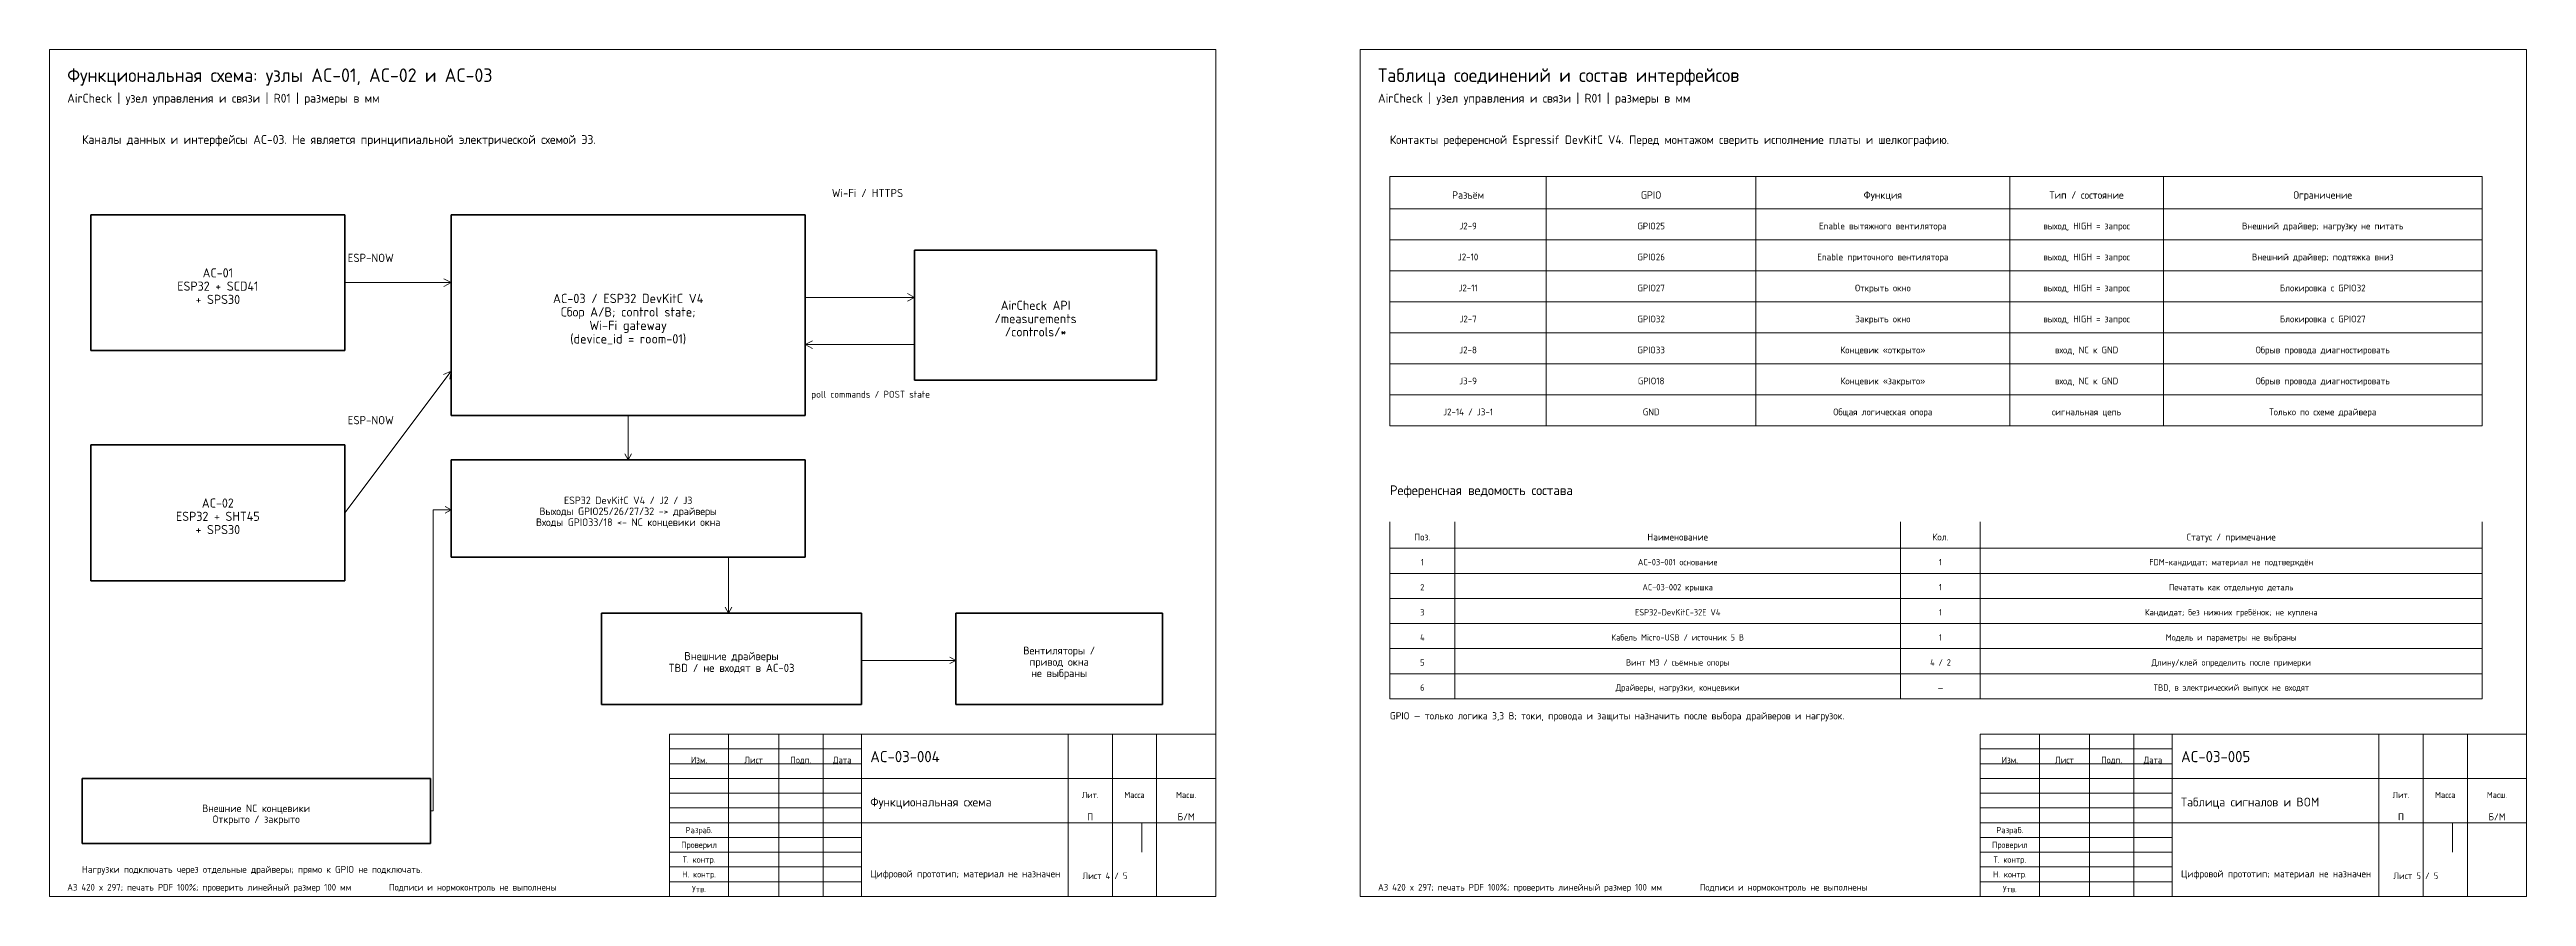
# Model space of a CAD drawing. Header units: millimetres. Extents: x 20 to 2191, y 5 to 292.
# Drawn here: x 1352 to 2191, y 5 to 292 of the extents above; entities that cross this region are included whole.
import ezdxf
from ezdxf.enums import TextEntityAlignment as Align

# ---------------------------------------------------------------- set-up
doc = ezdxf.new("R2010")
doc.units = ezdxf.units.MM
for name, color, linetype, lineweight in [('FRAME', 7, 'CONTINUOUS', 18), ('OUT', 7, 'CONTINUOUS', 35), ('TEXT', 7, 'CONTINUOUS', 13), ('THIN', 7, 'CONTINUOUS', 18), ('TITLE', 7, 'CONTINUOUS', 25)]:
    doc.layers.add(name, color=color, linetype=linetype, lineweight=lineweight)
doc.styles.add('AC03GOST', font='GOST_BU.ttf')

msp = doc.modelspace()

# ---------------------------------------------------------------- linework, layer by layer
at = {"layer": 'FRAME'}
for p, q in [((1747, 292), (1352, 292)), ((1352, 292), (1352, 5)), ((1747, 5), (1747, 292)), ((2191, 292), (1796, 292)), ((1796, 292), (1796, 5)), ((2191, 5), (2191, 292)), ((1806, 249), (2176, 249)), ((1806, 249), (1806, 164.5)), ((1859, 249), (1859, 164.5)), ((1930, 249), (1930, 164.5)), ((2016, 249), (2016, 164.5)), ((2068, 249), (2068, 164.5)), ((2176, 249), (2176, 164.5)), ((1806, 238), (2176, 238)), ((1806, 227.5), (2176, 227.5)), ((1806, 217), (2176, 217)), ((1806, 206.5), (2176, 206.5)), ((1806, 196), (2176, 196)), ((1806, 185.5), (2176, 185.5)), ((1806, 175), (2176, 175)), ((1806, 164.5), (2176, 164.5)), ((1806, 132), (1806, 72)), ((1828, 132), (1828, 72)), ((1979, 132), (1979, 72)), ((2006, 132), (2006, 72)), ((2176, 132), (2176, 72)), ((1806, 123), (2176, 123)), ((1806, 114.5), (2176, 114.5)), ((1806, 106), (2176, 106)), ((1806, 97.5), (2176, 97.5)), ((1806, 89), (2176, 89)), ((1806, 80.5), (2176, 80.5)), ((1806, 72), (2176, 72)), ((1747, 60), (1562, 60)), ((1562, 60), (1562, 5)), ((1582, 5), (1582, 60)), ((1599, 5), (1599, 60)), ((1614, 5), (1614, 60)), ((1627, 5), (1627, 60)), ((1697, 5), (1697, 60)), ((1712, 5), (1712, 60)), ((1727, 5), (1727, 60)), ((1747, 5), (1747, 60)), ((2191, 60), (2006, 60)), ((2006, 60), (2006, 5)), ((2026, 5), (2026, 60)), ((2043, 5), (2043, 60)), ((2058, 5), (2058, 60)), ((2071, 5), (2071, 60)), ((2141, 5), (2141, 60)), ((2156, 5), (2156, 60)), ((2171, 5), (2171, 60)), ((2191, 5), (2191, 60)), ((1562, 55), (1627, 55)), ((2006, 55), (2071, 55)), ((1562, 50), (1627, 50)), ((1562, 45), (1627, 45)), ((1627, 45), (1747, 45)), ((1697, 5), (1697, 45)), ((1712, 30), (1712, 45)), ((1727, 30), (1727, 45)), ((2006, 50), (2071, 50)), ((2006, 45), (2071, 45)), ((2071, 45), (2191, 45)), ((2141, 5), (2141, 45)), ((2156, 30), (2156, 45)), ((2171, 30), (2171, 45)), ((1562, 40), (1627, 40)), ((1562, 35), (1627, 35)), ((2006, 40), (2071, 40)), ((2006, 35), (2071, 35)), ((1562, 30), (1627, 30)), ((1627, 30), (1747, 30)), ((1722, 20), (1722, 30)), ((2006, 30), (2071, 30)), ((2071, 30), (2191, 30)), ((2166, 20), (2166, 30)), ((1562, 25), (1627, 25)), ((1562, 20), (1627, 20)), ((2006, 25), (2071, 25)), ((2006, 20), (2071, 20)), ((1562, 15), (1627, 15)), ((1562, 10), (1627, 10)), ((2006, 15), (2071, 15)), ((2006, 10), (2071, 10)), ((1352, 5), (1747, 5)), ((1562, 5), (1747, 5)), ((1796, 5), (2191, 5)), ((2006, 5), (2191, 5))]:
    msp.add_line(p, q, dxfattribs=at)
at = {"layer": 'OUT'}
for p, q in [((1452, 236), (1366, 236)), ((1366, 236), (1366, 190)), ((1452, 190), (1452, 236)), ((1608, 236), (1488, 236)), ((1488, 236), (1488, 168)), ((1608, 168), (1608, 236)), ((1727, 224), (1645, 224)), ((1645, 224), (1645, 180)), ((1727, 180), (1727, 224)), ((1366, 190), (1452, 190)), ((1645, 180), (1727, 180)), ((1488, 168), (1608, 168)), ((1452, 158), (1366, 158)), ((1366, 158), (1366, 112)), ((1452, 112), (1452, 158)), ((1608, 153), (1488, 153)), ((1488, 153), (1488, 120)), ((1608, 120), (1608, 153)), ((1488, 120), (1608, 120)), ((1366, 112), (1452, 112)), ((1627, 101), (1539, 101)), ((1539, 101), (1539, 70)), ((1627, 70), (1627, 101)), ((1729, 101), (1659, 101)), ((1659, 101), (1659, 70)), ((1729, 70), (1729, 101)), ((1539, 70), (1627, 70)), ((1659, 70), (1729, 70)), ((1481, 45), (1363, 45)), ((1363, 45), (1363, 23)), ((1481, 23), (1481, 45)), ((1363, 23), (1481, 23))]:
    msp.add_line(p, q, dxfattribs=at)
at = {"layer": 'THIN'}
for p, q in [((1452, 213), (1488, 213)), ((1488, 213), (1485.6, 214.32)), ((1488, 213), (1485.6, 211.68)), ((1608, 208), (1645, 208)), ((1645, 208), (1642.6, 209.32)), ((1645, 208), (1642.6, 206.68)), ((1608, 192), (1610.4, 193.32)), ((1645, 192), (1608, 192)), ((1608, 192), (1610.4, 190.68)), ((1452, 135), (1488, 183)), ((1488, 183), (1485.5, 181.87)), ((1488, 183), (1487.62, 180.29)), ((1548, 168), (1548, 153)), ((1548, 153), (1546.9, 155)), ((1548, 153), (1549.1, 155)), ((1482, 34), (1482, 136)), ((1482, 136), (1488, 136)), ((1488, 136), (1486, 137.1)), ((1488, 136), (1486, 134.9)), ((1582, 120), (1582, 101)), ((1582, 101), (1580.9, 103)), ((1582, 101), (1583.1, 103)), ((1627, 85), (1659, 85)), ((1659, 85), (1657, 86.1)), ((1659, 85), (1657, 83.9)), ((1481, 34), (1482, 34))]:
    msp.add_line(p, q, dxfattribs=at)

# ---------------------------------------------------------------- texts
at = {"layer": 'TEXT', "style": 'AC03GOST'}
for s, height, p in [('AirCheck | узел управления и связи | R01 | размеры в мм', 3, (1358, 274)), ('AirCheck | узел управления и связи | R01 | размеры в мм', 3, (1802, 274)), ('Каналы данных и интерфейсы AC-03. Не является принципиальной электрической схемой Э3.', 3, (1363, 260)), ('Контакты референсной Espressif DevKitC V4. Перед монтажом сверить исполнение платы и шелкографию.', 2.9, (1806, 260)), ('Wi-Fi / HTTPS', 2.75, (1617, 242)), ('ESP-NOW', 2.8, (1453, 220)), ('poll commands / POST state', 2.35, (1610, 174)), ('ESP-NOW', 2.8, (1453, 165)), ('GPIO — только логика 3,3 В; токи, провода и защиты назначить после выбора драйверов и нагрузок.', 2.45, (1806, 65)), ('Функциональная схема', 3, (1630, 35.5)), ('Таблица сигналов и BOM', 3, (2074, 35.5)), ('А3 420 x 297; печать PDF 100%; проверить линейный размер 100 мм', 2.25, (1358, 7)), ('Нагрузки подключать через отдельные драйверы; прямо к GPIO не подключать.', 2.35, (1363, 13)), ('Подписи и нормоконтроль не выполнены', 2.25, (1467, 7)), ('Цифровой прототип; материал не назначен', 2.4, (1630, 11.5)), ('А3 420 x 297; печать PDF 100%; проверить линейный размер 100 мм', 2.25, (1802, 7)), ('Подписи и нормоконтроль не выполнены', 2.25, (1911, 7)), ('Цифровой прототип; материал не назначен', 2.4, (2074, 11.5))]:
    msp.add_text(s, height=height, dxfattribs=at).set_placement(p)
for s, height, p in [('Разъём', 2.55, (1832.5, 242.7)), ('GPIO', 2.55, (1894.5, 242.7)), ('Функция', 2.55, (1973, 242.7)), ('Тип / состояние', 2.55, (2042, 242.7)), ('Ограничение', 2.55, (2122, 242.7)), ('J2-9', 2.3, (1832.5, 232.2)), ('GPIO25', 2.3, (1894.5, 232.2)), ('Enable вытяжного вентилятора', 2.3, (1973, 232.2)), ('выход, HIGH = запрос', 2.3, (2042, 232.2)), ('Внешний драйвер; нагрузку не питать', 2.3, (2122, 232.2)), ('J2-10', 2.3, (1832.5, 221.7)), ('GPIO26', 2.3, (1894.5, 221.7)), ('Enable приточного вентилятора', 2.3, (1973, 221.7)), ('выход, HIGH = запрос', 2.3, (2042, 221.7)), ('Внешний драйвер; подтяжка вниз', 2.3, (2122, 221.7)), ('ESP32 + SCD41', 3.1, (1409, 211.82)), ('AC-01', 3.1, (1409, 216.32)), ('J2-11', 2.3, (1832.5, 211.2)), ('GPIO27', 2.3, (1894.5, 211.2)), ('Открыть окно', 2.3, (1973, 211.2)), ('выход, HIGH = запрос', 2.3, (2042, 211.2)), ('Блокировка с GPIO32', 2.3, (2122, 211.2)), ('+ SPS30', 3.1, (1409, 207.33)), ('AC-03 / ESP32 DevKitC V4', 3.15, (1548, 207.65)), ('Сбор A/B; control state;', 3.15, (1548, 203.09)), ('/measurements', 3.1, (1686, 200.82)), ('AirCheck API', 3.1, (1686, 205.32)), ('J2-7', 2.3, (1832.5, 200.7)), ('GPIO32', 2.3, (1894.5, 200.7)), ('Закрыть окно', 2.3, (1973, 200.7)), ('выход, HIGH = запрос', 2.3, (2042, 200.7)), ('Блокировка с GPIO27', 2.3, (2122, 200.7)), ('(device_id = room-01)', 3.15, (1548, 193.95)), ('Wi-Fi gateway', 3.15, (1548, 198.52)), ('/controls/*', 3.1, (1686, 196.33)), ('J2-8', 2.3, (1832.5, 190.2)), ('GPIO33', 2.3, (1894.5, 190.2)), ('Концевик «открыто»', 2.3, (1973, 190.2)), ('вход, NC к GND', 2.3, (2042, 190.2)), ('Обрыв провода диагностировать', 2.3, (2122, 190.2)), ('J3-9', 2.3, (1832.5, 179.7)), ('GPIO18', 2.3, (1894.5, 179.7)), ('Концевик «закрыто»', 2.3, (1973, 179.7)), ('вход, NC к GND', 2.3, (2042, 179.7)), ('Обрыв провода диагностировать', 2.3, (2122, 179.7)), ('J2-14 / J3-1', 2.3, (1832.5, 169.2)), ('GND', 2.3, (1894.5, 169.2)), ('Общая логическая опора', 2.3, (1973, 169.2)), ('сигнальная цепь', 2.3, (2042, 169.2)), ('Только по схеме драйвера', 2.3, (2122, 169.2)), ('ESP32 + SHT45', 3.1, (1409, 133.82)), ('AC-02', 3.1, (1409, 138.32)), ('Выходы GPIO25/26/27/32 -> драйверы', 2.55, (1548, 135.53)), ('ESP32 DevKitC V4 / J2 / J3', 2.55, (1548, 139.23)), ('+ SPS30', 3.1, (1409, 129.33)), ('Входы GPIO33/18 <- NC концевики окна', 2.55, (1548, 131.83)), ('Поз.', 2.35, (1817, 126.8)), ('Наименование', 2.35, (1903.5, 126.8)), ('Кол.', 2.35, (1992.5, 126.8)), ('Статус / примечание', 2.35, (2091, 126.8)), ('1', 2.15, (1817, 118.3)), ('AC-03-001 основание', 2.15, (1903.5, 118.3)), ('1', 2.15, (1992.5, 118.3)), ('FDM-кандидат; материал не подтверждён', 2.15, (2091, 118.3)), ('2', 2.15, (1817, 109.8)), ('AC-03-002 крышка', 2.15, (1903.5, 109.8)), ('1', 2.15, (1992.5, 109.8)), ('Печатать как отдельную деталь', 2.15, (2091, 109.8)), ('3', 2.15, (1817, 101.3)), ('ESP32-DevKitC-32E V4', 2.15, (1903.5, 101.3)), ('1', 2.15, (1992.5, 101.3)), ('Кандидат; без нижних гребёнок; не куплена', 2.15, (2091, 101.3)), ('4', 2.15, (1817, 92.8)), ('Кабель Micro-USB / источник 5 В', 2.15, (1903.5, 92.8)), ('1', 2.15, (1992.5, 92.8)), ('Модель и параметры не выбраны', 2.15, (2091, 92.8)), ('Внешние драйверы', 2.75, (1583, 86.45)), ('Вентиляторы /', 2.65, (1694, 88.34)), ('привод окна', 2.65, (1694, 84.49)), ('5', 2.15, (1817, 84.3)), ('Винт М3 / съёмные опоры', 2.15, (1903.5, 84.3)), ('4 / 2', 2.15, (1992.5, 84.3)), ('Длину/клей определить после примерки', 2.15, (2091, 84.3)), ('TBD / не входят в AC-03', 2.75, (1583, 82.46)), ('не выбраны', 2.65, (1694, 80.65)), ('6', 2.15, (1817, 75.8)), ('Драйверы, нагрузки, концевики', 2.15, (1903.5, 75.8)), ('—', 2.15, (1992.5, 75.8)), ('TBD, в электрический выпуск не входят', 2.15, (2091, 75.8)), ('Изм.', 2.2, (1572, 51.25)), ('Лист', 2.2, (1590.5, 51.25)), ('Подп.', 2.2, (1606.5, 51.25)), ('Дата', 2.2, (1620.5, 51.25)), ('Изм.', 2.2, (2016, 51.25)), ('Лист', 2.2, (2034.5, 51.25)), ('Подп.', 2.2, (2050.5, 51.25)), ('Дата', 2.2, (2064.5, 51.25)), ('Внешние NC концевики', 2.55, (1422, 34.88)), ('Лит.', 2.1, (1704.5, 39.4)), ('Масса', 2.1, (1719.5, 39.4)), ('Масш.', 2.1, (1737, 39.4)), ('Лит.', 2.1, (2148.5, 39.4)), ('Масса', 2.1, (2163.5, 39.4)), ('Масш.', 2.1, (2181, 39.4)), ('Открыто / закрыто', 2.55, (1422, 31.18)), ('Разраб.', 2.1, (1572, 27.5)), ('П', 2.4, (1704.5, 32)), ('Б/М', 2.4, (1737, 32)), ('Разраб.', 2.1, (2016, 27.5)), ('П', 2.4, (2148.5, 32)), ('Б/М', 2.4, (2181, 32)), ('Проверил', 2.1, (1572, 22.5)), ('Т. контр.', 2.1, (1572, 17.5)), ('Проверил', 2.1, (2016, 22.5)), ('Т. контр.', 2.1, (2016, 17.5)), ('Н. контр.', 2.1, (1572, 12.5)), ('Утв.', 2.1, (1572, 7.5)), ('Лист 4 / 5', 2.25, (1709.5, 12)), ('Н. контр.', 2.1, (2016, 12.5)), ('Утв.', 2.1, (2016, 7.5)), ('Лист 5 / 5', 2.25, (2153.5, 12))]:
    msp.add_text(s, height=height, dxfattribs=at).set_placement(p, align=Align.MIDDLE_CENTER)
at = {"layer": 'TITLE', "style": 'AC03GOST'}
for s, height, p in [('Функциональная схема: узлы AC-01, AC-02 и AC-03', 4.6, (1358, 281)), ('Таблица соединений и состав интерфейсов', 4.6, (1802, 281)), ('Референсная ведомость состава', 3.3, (1806, 141)), ('AC-03-004', 3.8, (1630, 50.5)), ('AC-03-005', 3.8, (2074, 50.5))]:
    msp.add_text(s, height=height, dxfattribs=at).set_placement(p)

doc.saveas('drawing.dxf')
